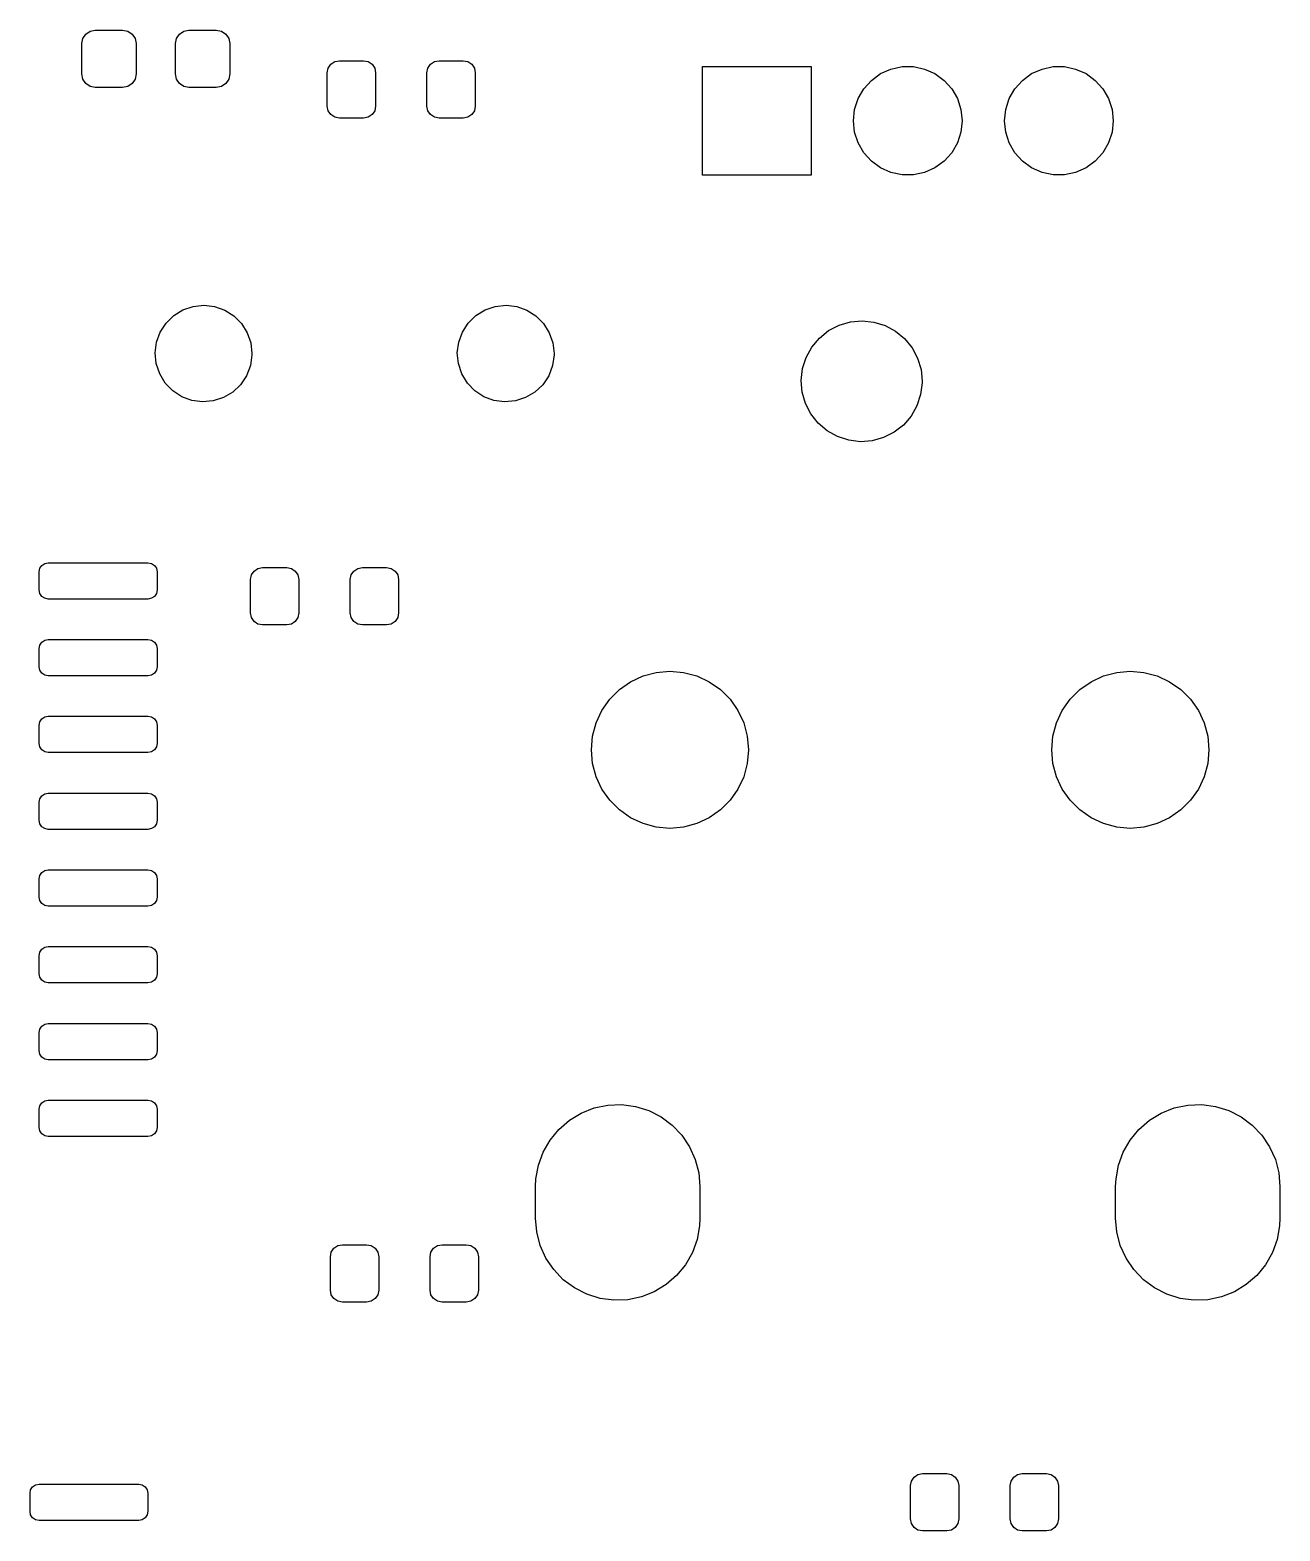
# Model space of a CAD drawing. Extents: x 74 to 207, y -142 to -34.
# Drawn here: x 183.59 to 204.28, y -86.83 to -62.01 of the extents above; entities that cross this region are included whole.
import ezdxf

# ---------------------------------------------------------------- set-up
doc = ezdxf.new("R2010")
doc.units = 0
doc.layers.add('BLACK', color=7, linetype='CONTINUOUS')

msp = doc.modelspace()

# ---------------------------------------------------------------- linework, layer by layer
at = {"layer": 'BLACK', "linetype": 'CONTINUOUS'}
for p, q in [((184.515, -62.0749), (184.588, -62.0261)), ((184.588, -62.0261), (184.674, -62.009)), ((184.674, -62.009), (185.124, -62.009)), ((185.124, -62.009), (185.21, -62.0261)), ((185.21, -62.0261), (185.283, -62.0749)), ((186.065, -62.0749), (186.138, -62.0261)), ((186.138, -62.0261), (186.224, -62.009)), ((186.224, -62.009), (186.674, -62.009)), ((186.674, -62.009), (186.76, -62.0261)), ((186.76, -62.0261), (186.833, -62.0749)), ((184.449, -62.234), (184.466, -62.1479)), ((184.449, -62.734), (184.449, -62.234)), ((184.466, -62.1479), (184.515, -62.0749)), ((185.283, -62.0749), (185.332, -62.1479)), ((185.332, -62.1479), (185.349, -62.234)), ((185.349, -62.234), (185.349, -62.734)), ((185.999, -62.234), (186.016, -62.1479)), ((185.999, -62.734), (185.999, -62.234)), ((186.016, -62.1479), (186.065, -62.0749)), ((186.833, -62.0749), (186.882, -62.1479)), ((186.882, -62.1479), (186.899, -62.234)), ((186.899, -62.234), (186.899, -62.734)), ((188.572, -62.5756), (188.636, -62.5322)), ((188.636, -62.5322), (188.713, -62.517)), ((188.713, -62.517), (189.113, -62.517)), ((189.113, -62.517), (189.19, -62.5322)), ((189.19, -62.5322), (189.254, -62.5756)), ((190.222, -62.5756), (190.286, -62.5322)), ((190.286, -62.5322), (190.363, -62.517)), ((190.363, -62.517), (190.763, -62.517)), ((190.763, -62.517), (190.84, -62.5322)), ((190.84, -62.5322), (190.904, -62.5756)), ((184.466, -62.8201), (184.449, -62.734)), ((185.349, -62.734), (185.332, -62.8201)), ((186.016, -62.8201), (185.999, -62.734)), ((186.899, -62.734), (186.882, -62.8201)), ((188.513, -62.717), (188.528, -62.6405)), ((188.513, -63.267), (188.513, -62.717)), ((188.528, -62.6405), (188.572, -62.5756)), ((189.254, -62.5756), (189.298, -62.6405)), ((189.298, -62.6405), (189.313, -62.717)), ((189.313, -62.717), (189.313, -63.267)), ((190.163, -62.717), (190.178, -62.6405)), ((190.163, -63.267), (190.163, -62.717)), ((190.178, -62.6405), (190.222, -62.5756)), ((190.904, -62.5756), (190.948, -62.6405)), ((190.948, -62.6405), (190.963, -62.717)), ((190.963, -62.717), (190.963, -63.267)), ((194.72, -64.41), (194.72, -62.61)), ((194.72, -62.61), (196.52, -62.61)), ((196.52, -62.61), (196.52, -64.41)), ((197.518, -62.8412), (197.67, -62.7306)), ((197.67, -62.7306), (197.842, -62.654)), ((197.842, -62.654), (198.026, -62.6149)), ((198.026, -62.6149), (198.214, -62.6149)), ((198.214, -62.6149), (198.398, -62.654)), ((198.398, -62.654), (198.57, -62.7306)), ((198.57, -62.7306), (198.722, -62.8412)), ((200.018, -62.8412), (200.17, -62.7306)), ((200.17, -62.7306), (200.342, -62.654)), ((200.342, -62.654), (200.526, -62.6149)), ((200.526, -62.6149), (200.714, -62.6149)), ((200.714, -62.6149), (200.898, -62.654)), ((200.898, -62.654), (201.07, -62.7306)), ((201.07, -62.7306), (201.222, -62.8412)), ((184.515, -62.8931), (184.466, -62.8201)), ((184.588, -62.9419), (184.515, -62.8931)), ((184.674, -62.959), (184.588, -62.9419)), ((185.124, -62.959), (184.674, -62.959)), ((185.21, -62.9419), (185.124, -62.959)), ((185.283, -62.8931), (185.21, -62.9419)), ((185.332, -62.8201), (185.283, -62.8931)), ((186.065, -62.8931), (186.016, -62.8201)), ((186.138, -62.9419), (186.065, -62.8931)), ((186.224, -62.959), (186.138, -62.9419)), ((186.674, -62.959), (186.224, -62.959)), ((186.76, -62.9419), (186.674, -62.959)), ((186.833, -62.8931), (186.76, -62.9419)), ((186.882, -62.8201), (186.833, -62.8931)), ((197.298, -63.1439), (197.392, -62.981)), ((197.392, -62.981), (197.518, -62.8412)), ((198.722, -62.8412), (198.848, -62.981)), ((198.848, -62.981), (198.942, -63.1439)), ((199.798, -63.1439), (199.892, -62.981)), ((199.892, -62.981), (200.018, -62.8412)), ((201.222, -62.8412), (201.348, -62.981)), ((201.348, -62.981), (201.442, -63.1439)), ((188.528, -63.3435), (188.513, -63.267)), ((189.313, -63.267), (189.298, -63.3435)), ((190.178, -63.3435), (190.163, -63.267)), ((190.963, -63.267), (190.948, -63.3435)), ((197.24, -63.3229), (197.298, -63.1439)), ((198.942, -63.1439), (199, -63.3229)), ((199.74, -63.3229), (199.798, -63.1439)), ((201.442, -63.1439), (201.5, -63.3229)), ((188.572, -63.4084), (188.528, -63.3435)), ((188.636, -63.4518), (188.572, -63.4084)), ((188.713, -63.467), (188.636, -63.4518)), ((189.113, -63.467), (188.713, -63.467)), ((189.19, -63.4518), (189.113, -63.467)), ((189.254, -63.4084), (189.19, -63.4518)), ((189.298, -63.3435), (189.254, -63.4084)), ((190.222, -63.4084), (190.178, -63.3435)), ((190.286, -63.4518), (190.222, -63.4084)), ((190.363, -63.467), (190.286, -63.4518)), ((190.763, -63.467), (190.363, -63.467)), ((190.84, -63.4518), (190.763, -63.467)), ((190.904, -63.4084), (190.84, -63.4518)), ((190.948, -63.3435), (190.904, -63.4084)), ((197.22, -63.51), (197.24, -63.3229)), ((197.24, -63.6971), (197.22, -63.51)), ((199, -63.3229), (199.02, -63.51)), ((199.02, -63.51), (199, -63.6971)), ((199.72, -63.51), (199.74, -63.3229)), ((199.74, -63.6971), (199.72, -63.51)), ((201.5, -63.3229), (201.52, -63.51)), ((201.52, -63.51), (201.5, -63.6971)), ((197.298, -63.8761), (197.24, -63.6971)), ((199, -63.6971), (198.942, -63.8761)), ((199.798, -63.8761), (199.74, -63.6971)), ((201.5, -63.6971), (201.442, -63.8761)), ((197.392, -64.039), (197.298, -63.8761)), ((197.518, -64.1788), (197.392, -64.039)), ((198.848, -64.039), (198.722, -64.1788)), ((198.942, -63.8761), (198.848, -64.039)), ((199.892, -64.039), (199.798, -63.8761)), ((200.018, -64.1788), (199.892, -64.039)), ((201.348, -64.039), (201.222, -64.1788)), ((201.442, -63.8761), (201.348, -64.039)), ((197.67, -64.2894), (197.518, -64.1788)), ((197.842, -64.366), (197.67, -64.2894)), ((198.57, -64.2894), (198.398, -64.366)), ((198.722, -64.1788), (198.57, -64.2894)), ((200.17, -64.2894), (200.018, -64.1788)), ((200.342, -64.366), (200.17, -64.2894)), ((201.07, -64.2894), (200.898, -64.366)), ((201.222, -64.1788), (201.07, -64.2894)), ((196.52, -64.41), (194.72, -64.41)), ((198.026, -64.4051), (197.842, -64.366)), ((198.214, -64.4051), (198.026, -64.4051)), ((198.398, -64.366), (198.214, -64.4051)), ((200.526, -64.4051), (200.342, -64.366)), ((200.714, -64.4051), (200.526, -64.4051)), ((200.898, -64.366), (200.714, -64.4051)), ((185.845, -66.8552), (185.973, -66.7304)), ((185.973, -66.7304), (186.125, -66.6369)), ((186.125, -66.6369), (186.293, -66.5795)), ((186.293, -66.5795), (186.471, -66.5608)), ((186.471, -66.5608), (186.648, -66.5819)), ((186.648, -66.5819), (186.816, -66.6418)), ((186.816, -66.6418), (186.966, -66.7373)), ((186.966, -66.7373), (187.092, -66.8639)), ((190.845, -66.8552), (190.973, -66.7304)), ((190.973, -66.7304), (191.125, -66.6369)), ((191.125, -66.6369), (191.293, -66.5795)), ((191.293, -66.5795), (191.471, -66.5608)), ((191.471, -66.5608), (191.648, -66.5819)), ((191.648, -66.5819), (191.816, -66.6418)), ((191.816, -66.6418), (191.966, -66.7373)), ((191.966, -66.7373), (192.092, -66.8639)), ((185.688, -67.1727), (185.749, -67.0051)), ((185.749, -67.0051), (185.845, -66.8552)), ((187.092, -66.8639), (187.187, -67.0151)), ((187.187, -67.0151), (187.245, -67.1836)), ((190.688, -67.1727), (190.749, -67.0051)), ((190.749, -67.0051), (190.845, -66.8552)), ((192.092, -66.8639), (192.187, -67.0151)), ((192.187, -67.0151), (192.245, -67.1836)), ((196.658, -67.1035), (196.81, -66.9812)), ((196.81, -66.9812), (196.983, -66.8908)), ((196.983, -66.8908), (197.171, -66.8357)), ((197.171, -66.8357), (197.365, -66.818)), ((197.365, -66.818), (197.559, -66.8384)), ((197.559, -66.8384), (197.746, -66.8961)), ((197.746, -66.8961), (197.917, -66.989)), ((197.917, -66.989), (198.068, -67.1134)), ((185.665, -67.3496), (185.688, -67.1727)), ((187.245, -67.1836), (187.265, -67.3608)), ((190.665, -67.3496), (190.688, -67.1727)), ((192.245, -67.1836), (192.265, -67.3608)), ((196.439, -67.4241), (196.533, -67.253)), ((196.533, -67.253), (196.658, -67.1035)), ((198.068, -67.1134), (198.191, -67.2646)), ((198.191, -67.2646), (198.283, -67.4369)), ((185.683, -67.5271), (185.665, -67.3496)), ((187.265, -67.3831), (187.24, -67.5598)), ((187.265, -67.3608), (187.265, -67.3831)), ((190.683, -67.5271), (190.665, -67.3496)), ((192.265, -67.3831), (192.24, -67.5598)), ((192.265, -67.3608), (192.265, -67.3831)), ((196.38, -67.6101), (196.439, -67.4241)), ((198.283, -67.4369), (198.339, -67.6238)), ((185.739, -67.6964), (185.683, -67.5271)), ((185.831, -67.8489), (185.739, -67.6964)), ((187.177, -67.7265), (187.078, -67.875)), ((187.24, -67.5598), (187.177, -67.7265)), ((190.739, -67.6964), (190.683, -67.5271)), ((190.831, -67.8489), (190.739, -67.6964)), ((192.177, -67.7265), (192.078, -67.875)), ((192.24, -67.5598), (192.177, -67.7265)), ((196.358, -67.804), (196.38, -67.6101)), ((198.339, -67.6238), (198.358, -67.818)), ((185.955, -67.9772), (185.831, -67.8489)), ((186.104, -68.0749), (185.955, -67.9772)), ((186.949, -67.998), (186.796, -68.0893)), ((187.078, -67.875), (186.949, -67.998)), ((190.955, -67.9772), (190.831, -67.8489)), ((191.104, -68.0749), (190.955, -67.9772)), ((191.949, -67.998), (191.796, -68.0893)), ((192.078, -67.875), (191.949, -67.998)), ((196.374, -67.9985), (196.358, -67.804)), ((196.428, -68.1861), (196.374, -67.9985)), ((198.358, -67.8459), (198.333, -68.0395)), ((198.358, -67.818), (198.358, -67.8459)), ((186.272, -68.137), (186.104, -68.0749)), ((186.448, -68.1606), (186.272, -68.137)), ((186.626, -68.1445), (186.448, -68.1606)), ((186.796, -68.0893), (186.626, -68.1445)), ((191.272, -68.137), (191.104, -68.0749)), ((191.448, -68.1606), (191.272, -68.137)), ((191.626, -68.1445), (191.448, -68.1606)), ((191.796, -68.0893), (191.626, -68.1445)), ((196.517, -68.3597), (196.428, -68.1861)), ((198.272, -68.2247), (198.175, -68.3944)), ((198.333, -68.0395), (198.272, -68.2247)), ((196.639, -68.5127), (196.517, -68.3597)), ((196.787, -68.6391), (196.639, -68.5127)), ((198.175, -68.3944), (198.048, -68.5422)), ((196.958, -68.7344), (196.787, -68.6391)), ((197.143, -68.7947), (196.958, -68.7344)), ((197.72, -68.7503), (197.532, -68.8028)), ((197.894, -68.6623), (197.72, -68.7503)), ((198.048, -68.5422), (197.894, -68.6623)), ((197.337, -68.8178), (197.143, -68.7947)), ((197.532, -68.8028), (197.337, -68.8178)), ((183.745, -70.97), (183.756, -70.9126)), ((183.745, -71.27), (183.745, -70.97)), ((183.756, -70.9126), (183.789, -70.8639)), ((183.789, -70.8639), (183.838, -70.8314)), ((183.838, -70.8314), (183.895, -70.82)), ((183.895, -70.82), (185.545, -70.82)), ((185.545, -70.82), (185.602, -70.8314)), ((185.602, -70.8314), (185.651, -70.8639)), ((185.651, -70.8639), (185.684, -70.9126)), ((185.684, -70.9126), (185.695, -70.97)), ((185.695, -70.97), (185.695, -71.27)), ((187.258, -71.0225), (187.302, -70.9576)), ((187.302, -70.9576), (187.366, -70.9142)), ((187.366, -70.9142), (187.443, -70.899)), ((187.443, -70.899), (187.843, -70.899)), ((187.843, -70.899), (187.92, -70.9142)), ((187.92, -70.9142), (187.984, -70.9576)), ((187.984, -70.9576), (188.028, -71.0225)), ((188.908, -71.0225), (188.952, -70.9576)), ((188.952, -70.9576), (189.016, -70.9142)), ((189.016, -70.9142), (189.093, -70.899)), ((189.093, -70.899), (189.493, -70.899)), ((189.493, -70.899), (189.57, -70.9142)), ((189.57, -70.9142), (189.634, -70.9576)), ((189.634, -70.9576), (189.678, -71.0225)), ((187.243, -71.099), (187.258, -71.0225)), ((187.243, -71.649), (187.243, -71.099)), ((188.028, -71.0225), (188.043, -71.099)), ((188.043, -71.099), (188.043, -71.649)), ((188.893, -71.099), (188.908, -71.0225)), ((188.893, -71.649), (188.893, -71.099)), ((189.678, -71.0225), (189.693, -71.099)), ((189.693, -71.099), (189.693, -71.649)), ((183.756, -71.3274), (183.745, -71.27)), ((183.789, -71.3761), (183.756, -71.3274)), ((183.838, -71.4086), (183.789, -71.3761)), ((183.895, -71.42), (183.838, -71.4086)), ((185.545, -71.42), (183.895, -71.42)), ((185.602, -71.4086), (185.545, -71.42)), ((185.651, -71.3761), (185.602, -71.4086)), ((185.684, -71.3274), (185.651, -71.3761)), ((185.695, -71.27), (185.684, -71.3274)), ((187.258, -71.7255), (187.243, -71.649)), ((187.302, -71.7904), (187.258, -71.7255)), ((188.028, -71.7255), (187.984, -71.7904)), ((188.043, -71.649), (188.028, -71.7255)), ((188.908, -71.7255), (188.893, -71.649)), ((188.952, -71.7904), (188.908, -71.7255)), ((189.678, -71.7255), (189.634, -71.7904)), ((189.693, -71.649), (189.678, -71.7255)), ((187.366, -71.8338), (187.302, -71.7904)), ((187.443, -71.849), (187.366, -71.8338)), ((187.843, -71.849), (187.443, -71.849)), ((187.92, -71.8338), (187.843, -71.849)), ((187.984, -71.7904), (187.92, -71.8338)), ((189.016, -71.8338), (188.952, -71.7904)), ((189.093, -71.849), (189.016, -71.8338)), ((189.493, -71.849), (189.093, -71.849)), ((189.57, -71.8338), (189.493, -71.849)), ((189.634, -71.7904), (189.57, -71.8338)), ((183.745, -72.24), (183.756, -72.1826)), ((183.745, -72.54), (183.745, -72.24)), ((183.756, -72.1826), (183.789, -72.1339)), ((183.789, -72.1339), (183.838, -72.1014)), ((183.838, -72.1014), (183.895, -72.09)), ((183.895, -72.09), (185.545, -72.09)), ((185.545, -72.09), (185.602, -72.1014)), ((185.602, -72.1014), (185.651, -72.1339)), ((185.651, -72.1339), (185.684, -72.1826)), ((185.684, -72.1826), (185.695, -72.24)), ((185.695, -72.24), (185.695, -72.54)), ((183.756, -72.5974), (183.745, -72.54)), ((183.789, -72.6461), (183.756, -72.5974)), ((183.838, -72.6786), (183.789, -72.6461)), ((183.895, -72.69), (183.838, -72.6786)), ((185.545, -72.69), (183.895, -72.69)), ((185.602, -72.6786), (185.545, -72.69)), ((185.651, -72.6461), (185.602, -72.6786)), ((185.684, -72.5974), (185.651, -72.6461)), ((185.695, -72.54), (185.684, -72.5974)), ((193.533, -72.7882), (193.738, -72.6924)), ((193.738, -72.6924), (193.957, -72.6337)), ((193.957, -72.6337), (194.183, -72.614)), ((194.183, -72.614), (194.409, -72.6337)), ((194.409, -72.6337), (194.628, -72.6924)), ((194.628, -72.6924), (194.833, -72.7882)), ((201.153, -72.7882), (201.358, -72.6924)), ((201.358, -72.6924), (201.577, -72.6337)), ((201.577, -72.6337), (201.803, -72.614)), ((201.803, -72.614), (202.029, -72.6337)), ((202.029, -72.6337), (202.248, -72.6924)), ((202.248, -72.6924), (202.453, -72.7882)), ((193.187, -73.0784), (193.347, -72.9181)), ((193.347, -72.9181), (193.533, -72.7882)), ((194.833, -72.7882), (195.019, -72.9181)), ((195.019, -72.9181), (195.179, -73.0784)), ((200.807, -73.0784), (200.967, -72.9181)), ((200.967, -72.9181), (201.153, -72.7882)), ((202.453, -72.7882), (202.639, -72.9181)), ((202.639, -72.9181), (202.799, -73.0784)), ((193.057, -73.264), (193.187, -73.0784)), ((195.179, -73.0784), (195.309, -73.264)), ((200.677, -73.264), (200.807, -73.0784)), ((202.799, -73.0784), (202.929, -73.264)), ((183.745, -73.51), (183.756, -73.4526)), ((183.756, -73.4526), (183.789, -73.4039)), ((183.789, -73.4039), (183.838, -73.3714)), ((183.838, -73.3714), (183.895, -73.36)), ((183.895, -73.36), (185.545, -73.36)), ((185.545, -73.36), (185.602, -73.3714)), ((185.602, -73.3714), (185.651, -73.4039)), ((185.651, -73.4039), (185.684, -73.4526)), ((185.684, -73.4526), (185.695, -73.51)), ((192.903, -73.6883), (192.961, -73.4694)), ((192.961, -73.4694), (193.057, -73.264)), ((195.309, -73.264), (195.405, -73.4694)), ((195.405, -73.4694), (195.463, -73.6883)), ((200.523, -73.6883), (200.581, -73.4694)), ((200.581, -73.4694), (200.677, -73.264)), ((202.929, -73.264), (203.025, -73.4694)), ((203.025, -73.4694), (203.083, -73.6883)), ((183.745, -73.81), (183.745, -73.51)), ((185.695, -73.51), (185.695, -73.81)), ((192.883, -73.914), (192.903, -73.6883)), ((195.463, -73.6883), (195.483, -73.914)), ((200.503, -73.914), (200.523, -73.6883)), ((203.083, -73.6883), (203.103, -73.914)), ((183.756, -73.8674), (183.745, -73.81)), ((183.789, -73.9161), (183.756, -73.8674)), ((183.838, -73.9486), (183.789, -73.9161)), ((183.895, -73.96), (183.838, -73.9486)), ((185.545, -73.96), (183.895, -73.96)), ((185.602, -73.9486), (185.545, -73.96)), ((185.651, -73.9161), (185.602, -73.9486)), ((185.684, -73.8674), (185.651, -73.9161)), ((185.695, -73.81), (185.684, -73.8674)), ((192.903, -74.1397), (192.883, -73.914)), ((195.483, -73.914), (195.463, -74.1397)), ((200.523, -74.1397), (200.503, -73.914)), ((203.103, -73.914), (203.083, -74.1397)), ((192.961, -74.3586), (192.903, -74.1397)), ((195.463, -74.1397), (195.405, -74.3586)), ((200.581, -74.3586), (200.523, -74.1397)), ((203.083, -74.1397), (203.025, -74.3586)), ((193.057, -74.564), (192.961, -74.3586)), ((195.405, -74.3586), (195.309, -74.564)), ((200.677, -74.564), (200.581, -74.3586)), ((203.025, -74.3586), (202.929, -74.564)), ((183.745, -74.78), (183.756, -74.7226)), ((183.756, -74.7226), (183.789, -74.6739)), ((183.789, -74.6739), (183.838, -74.6414)), ((183.838, -74.6414), (183.895, -74.63)), ((183.895, -74.63), (185.545, -74.63)), ((185.545, -74.63), (185.602, -74.6414)), ((185.602, -74.6414), (185.651, -74.6739)), ((185.651, -74.6739), (185.684, -74.7226)), ((185.684, -74.7226), (185.695, -74.78)), ((193.187, -74.7496), (193.057, -74.564)), ((195.309, -74.564), (195.179, -74.7496)), ((200.807, -74.7496), (200.677, -74.564)), ((202.929, -74.564), (202.799, -74.7496)), ((183.745, -75.08), (183.745, -74.78)), ((185.695, -74.78), (185.695, -75.08)), ((193.347, -74.9099), (193.187, -74.7496)), ((193.533, -75.0398), (193.347, -74.9099)), ((195.019, -74.9099), (194.833, -75.0398)), ((195.179, -74.7496), (195.019, -74.9099)), ((200.967, -74.9099), (200.807, -74.7496)), ((201.153, -75.0398), (200.967, -74.9099)), ((202.639, -74.9099), (202.453, -75.0398)), ((202.799, -74.7496), (202.639, -74.9099)), ((183.756, -75.1374), (183.745, -75.08)), ((183.789, -75.1861), (183.756, -75.1374)), ((183.838, -75.2186), (183.789, -75.1861)), ((183.895, -75.23), (183.838, -75.2186)), ((185.602, -75.2186), (185.545, -75.23)), ((185.651, -75.1861), (185.602, -75.2186)), ((185.684, -75.1374), (185.651, -75.1861)), ((185.695, -75.08), (185.684, -75.1374)), ((193.738, -75.1356), (193.533, -75.0398)), ((193.957, -75.1942), (193.738, -75.1356)), ((194.183, -75.214), (193.957, -75.1942)), ((194.409, -75.1942), (194.183, -75.214)), ((194.628, -75.1356), (194.409, -75.1942)), ((194.833, -75.0398), (194.628, -75.1356)), ((201.358, -75.1356), (201.153, -75.0398)), ((201.577, -75.1942), (201.358, -75.1356)), ((201.803, -75.214), (201.577, -75.1942)), ((202.029, -75.1942), (201.803, -75.214)), ((202.248, -75.1356), (202.029, -75.1942)), ((202.453, -75.0398), (202.248, -75.1356)), ((185.545, -75.23), (183.895, -75.23)), ((183.756, -75.9926), (183.789, -75.9439)), ((183.789, -75.9439), (183.838, -75.9114)), ((183.838, -75.9114), (183.895, -75.9)), ((183.895, -75.9), (185.545, -75.9)), ((185.545, -75.9), (185.602, -75.9114)), ((185.602, -75.9114), (185.651, -75.9439)), ((185.651, -75.9439), (185.684, -75.9926)), ((183.745, -76.05), (183.756, -75.9926)), ((183.745, -76.35), (183.745, -76.05)), ((185.684, -75.9926), (185.695, -76.05)), ((185.695, -76.05), (185.695, -76.35)), ((183.756, -76.4074), (183.745, -76.35)), ((183.789, -76.4561), (183.756, -76.4074)), ((183.838, -76.4886), (183.789, -76.4561)), ((185.651, -76.4561), (185.602, -76.4886)), ((185.684, -76.4074), (185.651, -76.4561)), ((185.695, -76.35), (185.684, -76.4074)), ((183.895, -76.5), (183.838, -76.4886)), ((185.545, -76.5), (183.895, -76.5)), ((185.602, -76.4886), (185.545, -76.5)), ((183.789, -77.2139), (183.838, -77.1814)), ((183.838, -77.1814), (183.895, -77.17)), ((183.895, -77.17), (185.545, -77.17)), ((185.545, -77.17), (185.602, -77.1814)), ((185.602, -77.1814), (185.651, -77.2139)), ((183.745, -77.32), (183.756, -77.2626)), ((183.745, -77.62), (183.745, -77.32)), ((183.756, -77.2626), (183.789, -77.2139)), ((185.651, -77.2139), (185.684, -77.2626)), ((185.684, -77.2626), (185.695, -77.32)), ((185.695, -77.32), (185.695, -77.62)), ((183.756, -77.6774), (183.745, -77.62)), ((183.789, -77.7261), (183.756, -77.6774)), ((185.684, -77.6774), (185.651, -77.7261)), ((185.695, -77.62), (185.684, -77.6774)), ((183.838, -77.7586), (183.789, -77.7261)), ((183.895, -77.77), (183.838, -77.7586)), ((185.545, -77.77), (183.895, -77.77)), ((185.602, -77.7586), (185.545, -77.77)), ((185.651, -77.7261), (185.602, -77.7586)), ((183.838, -78.4514), (183.895, -78.44)), ((183.895, -78.44), (185.545, -78.44)), ((185.545, -78.44), (185.602, -78.4514)), ((183.745, -78.59), (183.756, -78.5326)), ((183.745, -78.89), (183.745, -78.59)), ((183.756, -78.5326), (183.789, -78.4839)), ((183.789, -78.4839), (183.838, -78.4514)), ((185.602, -78.4514), (185.651, -78.4839)), ((185.651, -78.4839), (185.684, -78.5326)), ((185.684, -78.5326), (185.695, -78.59)), ((185.695, -78.59), (185.695, -78.89)), ((183.756, -78.9474), (183.745, -78.89)), ((185.695, -78.89), (185.684, -78.9474)), ((183.789, -78.9961), (183.756, -78.9474)), ((183.838, -79.0286), (183.789, -78.9961)), ((183.895, -79.04), (183.838, -79.0286)), ((185.545, -79.04), (183.895, -79.04)), ((185.602, -79.0286), (185.545, -79.04)), ((185.651, -78.9961), (185.602, -79.0286)), ((185.684, -78.9474), (185.651, -78.9961)), ((183.745, -79.86), (183.756, -79.8026)), ((183.745, -80.16), (183.745, -79.86)), ((183.756, -79.8026), (183.789, -79.7539)), ((183.789, -79.7539), (183.838, -79.7214)), ((183.838, -79.7214), (183.895, -79.71)), ((183.895, -79.71), (185.545, -79.71)), ((185.545, -79.71), (185.602, -79.7214)), ((185.602, -79.7214), (185.651, -79.7539)), ((185.651, -79.7539), (185.684, -79.8026)), ((185.684, -79.8026), (185.695, -79.86)), ((185.695, -79.86), (185.695, -80.16)), ((192.519, -80.0411), (192.715, -79.9218)), ((192.715, -79.9218), (192.929, -79.8374)), ((192.929, -79.8374), (193.154, -79.7901)), ((193.154, -79.7901), (193.384, -79.7815)), ((193.384, -79.7815), (193.612, -79.8117)), ((193.612, -79.8117), (193.832, -79.8799)), ((193.832, -79.8799), (194.037, -79.9841)), ((202.119, -80.0411), (202.315, -79.9218)), ((202.315, -79.9218), (202.529, -79.8374)), ((202.529, -79.8374), (202.754, -79.7901)), ((202.754, -79.7901), (202.984, -79.7815)), ((202.984, -79.7815), (203.212, -79.8117)), ((203.212, -79.8117), (203.432, -79.8799)), ((203.432, -79.8799), (203.637, -79.9841)), ((183.756, -80.2174), (183.745, -80.16)), ((185.695, -80.16), (185.684, -80.2174)), ((192.345, -80.1919), (192.519, -80.0411)), ((194.037, -79.9841), (194.221, -80.1214)), ((194.221, -80.1214), (194.38, -80.2878)), ((201.945, -80.1919), (202.119, -80.0411)), ((203.637, -79.9841), (203.821, -80.1214)), ((203.821, -80.1214), (203.98, -80.2878)), ((183.789, -80.2661), (183.756, -80.2174)), ((183.838, -80.2986), (183.789, -80.2661)), ((183.895, -80.31), (183.838, -80.2986)), ((185.545, -80.31), (183.895, -80.31)), ((185.602, -80.2986), (185.545, -80.31)), ((185.651, -80.2661), (185.602, -80.2986)), ((185.684, -80.2174), (185.651, -80.2661)), ((192.085, -80.5695), (192.199, -80.3697)), ((192.199, -80.3697), (192.345, -80.1919)), ((194.38, -80.2878), (194.508, -80.4786)), ((201.685, -80.5695), (201.799, -80.3697)), ((201.799, -80.3697), (201.945, -80.1919)), ((203.98, -80.2878), (204.108, -80.4786)), ((192.007, -80.7857), (192.085, -80.5695)), ((194.508, -80.4786), (194.603, -80.6883)), ((201.607, -80.7857), (201.685, -80.5695)), ((204.108, -80.4786), (204.203, -80.6883)), ((191.966, -81.012), (192.007, -80.7857)), ((194.603, -80.6883), (194.661, -80.9109)), ((194.661, -80.9109), (194.68, -81.14)), ((201.566, -81.012), (201.607, -80.7857)), ((204.203, -80.6883), (204.261, -80.9109)), ((204.261, -80.9109), (204.28, -81.14)), ((191.96, -81.14), (191.966, -81.012)), ((191.96, -81.66), (191.96, -81.14)), ((194.68, -81.14), (194.68, -81.66)), ((201.56, -81.14), (201.566, -81.012)), ((201.56, -81.66), (201.56, -81.14)), ((204.28, -81.14), (204.28, -81.66)), ((191.979, -81.8891), (191.96, -81.66)), ((194.68, -81.66), (194.674, -81.788)), ((201.579, -81.8891), (201.56, -81.66)), ((204.28, -81.66), (204.274, -81.788)), ((192.037, -82.1117), (191.979, -81.8891)), ((194.674, -81.788), (194.633, -82.0143)), ((201.637, -82.1117), (201.579, -81.8891)), ((204.274, -81.788), (204.233, -82.0143)), ((188.579, -82.2239), (188.622, -82.159)), ((188.622, -82.159), (188.687, -82.1156)), ((188.687, -82.1156), (188.764, -82.1004)), ((188.764, -82.1004), (189.164, -82.1004)), ((189.164, -82.1004), (189.24, -82.1156)), ((189.24, -82.1156), (189.305, -82.159)), ((189.305, -82.159), (189.349, -82.2239)), ((190.229, -82.2239), (190.272, -82.159)), ((190.272, -82.159), (190.337, -82.1156)), ((190.337, -82.1156), (190.414, -82.1004)), ((190.414, -82.1004), (190.814, -82.1004)), ((190.814, -82.1004), (190.89, -82.1156)), ((190.89, -82.1156), (190.955, -82.159)), ((190.955, -82.159), (190.999, -82.2239)), ((192.132, -82.3214), (192.037, -82.1117)), ((194.633, -82.0143), (194.555, -82.2305)), ((201.732, -82.3214), (201.637, -82.1117)), ((204.233, -82.0143), (204.155, -82.2305)), ((188.564, -82.3004), (188.579, -82.2239)), ((188.564, -82.8504), (188.564, -82.3004)), ((189.349, -82.2239), (189.364, -82.3004)), ((189.364, -82.3004), (189.364, -82.8504)), ((190.214, -82.3004), (190.229, -82.2239)), ((190.214, -82.8504), (190.214, -82.3004)), ((190.999, -82.2239), (191.014, -82.3004)), ((191.014, -82.3004), (191.014, -82.8504)), ((192.26, -82.5122), (192.132, -82.3214)), ((194.555, -82.2305), (194.441, -82.4303)), ((201.86, -82.5122), (201.732, -82.3214)), ((204.155, -82.2305), (204.041, -82.4303)), ((192.419, -82.6786), (192.26, -82.5122)), ((194.295, -82.6081), (194.121, -82.7589)), ((194.441, -82.4303), (194.295, -82.6081)), ((202.019, -82.6786), (201.86, -82.5122)), ((203.895, -82.6081), (203.721, -82.7589)), ((204.041, -82.4303), (203.895, -82.6081)), ((188.579, -82.9269), (188.564, -82.8504)), ((189.364, -82.8504), (189.349, -82.9269)), ((190.229, -82.9269), (190.214, -82.8504)), ((191.014, -82.8504), (190.999, -82.9269)), ((192.603, -82.8159), (192.419, -82.6786)), ((192.808, -82.9201), (192.603, -82.8159)), ((193.925, -82.8782), (193.711, -82.9626)), ((194.121, -82.7589), (193.925, -82.8782)), ((202.203, -82.8159), (202.019, -82.6786)), ((202.408, -82.9201), (202.203, -82.8159)), ((203.525, -82.8782), (203.311, -82.9626)), ((203.721, -82.7589), (203.525, -82.8782)), ((188.622, -82.9918), (188.579, -82.9269)), ((188.687, -83.0352), (188.622, -82.9918)), ((188.764, -83.0504), (188.687, -83.0352)), ((189.164, -83.0504), (188.764, -83.0504)), ((189.24, -83.0352), (189.164, -83.0504)), ((189.305, -82.9918), (189.24, -83.0352)), ((189.349, -82.9269), (189.305, -82.9918)), ((190.272, -82.9918), (190.229, -82.9269)), ((190.337, -83.0352), (190.272, -82.9918)), ((190.414, -83.0504), (190.337, -83.0352)), ((190.814, -83.0504), (190.414, -83.0504)), ((190.89, -83.0352), (190.814, -83.0504)), ((190.955, -82.9918), (190.89, -83.0352)), ((190.999, -82.9269), (190.955, -82.9918)), ((193.028, -82.9883), (192.808, -82.9201)), ((193.256, -83.0185), (193.028, -82.9883)), ((193.486, -83.0099), (193.256, -83.0185)), ((193.711, -82.9626), (193.486, -83.0099)), ((202.628, -82.9883), (202.408, -82.9201)), ((202.856, -83.0185), (202.628, -82.9883)), ((203.086, -83.0099), (202.856, -83.0185)), ((203.311, -82.9626), (203.086, -83.0099)), ((198.288, -85.9002), (198.365, -85.885)), ((198.365, -85.885), (198.765, -85.885)), ((198.765, -85.885), (198.842, -85.9002)), ((199.938, -85.9002), (200.015, -85.885)), ((200.015, -85.885), (200.415, -85.885)), ((200.415, -85.885), (200.492, -85.9002)), ((183.604, -86.1526), (183.637, -86.1039)), ((183.637, -86.1039), (183.685, -86.0714)), ((183.685, -86.0714), (183.743, -86.06)), ((183.743, -86.06), (185.393, -86.06)), ((185.393, -86.06), (185.45, -86.0714)), ((185.45, -86.0714), (185.499, -86.1039)), ((185.499, -86.1039), (185.531, -86.1526)), ((198.165, -86.085), (198.18, -86.0085)), ((198.165, -86.635), (198.165, -86.085)), ((198.18, -86.0085), (198.224, -85.9436)), ((198.224, -85.9436), (198.288, -85.9002)), ((198.842, -85.9002), (198.906, -85.9436)), ((198.906, -85.9436), (198.95, -86.0085)), ((198.95, -86.0085), (198.965, -86.085)), ((198.965, -86.085), (198.965, -86.635)), ((199.815, -86.085), (199.83, -86.0085)), ((199.815, -86.635), (199.815, -86.085)), ((199.83, -86.0085), (199.874, -85.9436)), ((199.874, -85.9436), (199.938, -85.9002)), ((200.492, -85.9002), (200.556, -85.9436)), ((200.556, -85.9436), (200.6, -86.0085)), ((200.6, -86.0085), (200.615, -86.085)), ((200.615, -86.085), (200.615, -86.635)), ((183.593, -86.21), (183.604, -86.1526)), ((183.593, -86.51), (183.593, -86.21)), ((185.531, -86.1526), (185.543, -86.21)), ((185.543, -86.21), (185.543, -86.51)), ((183.604, -86.5674), (183.593, -86.51)), ((183.637, -86.6161), (183.604, -86.5674)), ((183.685, -86.6486), (183.637, -86.6161)), ((185.499, -86.6161), (185.45, -86.6486)), ((185.531, -86.5674), (185.499, -86.6161)), ((185.543, -86.51), (185.531, -86.5674)), ((198.18, -86.7115), (198.165, -86.635)), ((198.965, -86.635), (198.95, -86.7115)), ((199.83, -86.7115), (199.815, -86.635)), ((200.615, -86.635), (200.6, -86.7115)), ((183.743, -86.66), (183.685, -86.6486)), ((185.393, -86.66), (183.743, -86.66)), ((185.45, -86.6486), (185.393, -86.66)), ((198.224, -86.7764), (198.18, -86.7115)), ((198.288, -86.8198), (198.224, -86.7764)), ((198.365, -86.835), (198.288, -86.8198)), ((198.765, -86.835), (198.365, -86.835)), ((198.842, -86.8198), (198.765, -86.835)), ((198.906, -86.7764), (198.842, -86.8198)), ((198.95, -86.7115), (198.906, -86.7764)), ((199.874, -86.7764), (199.83, -86.7115)), ((199.938, -86.8198), (199.874, -86.7764)), ((200.015, -86.835), (199.938, -86.8198)), ((200.415, -86.835), (200.015, -86.835)), ((200.492, -86.8198), (200.415, -86.835)), ((200.556, -86.7764), (200.492, -86.8198)), ((200.6, -86.7115), (200.556, -86.7764))]:
    msp.add_line(p, q, dxfattribs=at)

doc.saveas('drawing.dxf')
